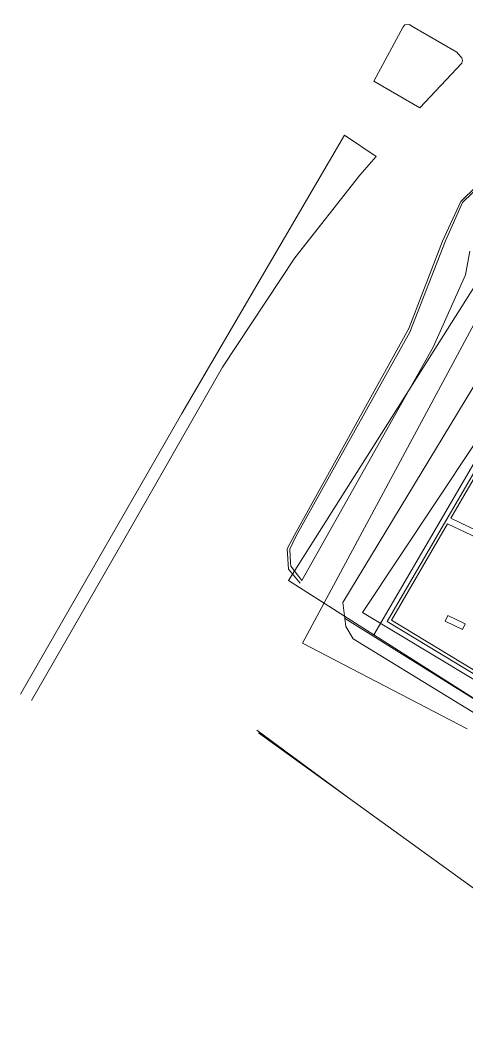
# Model space of a CAD drawing. Header units: metres. Extents: x 7511787 to 7511891, y 4693238 to 4693336.
# Drawn here: x 7511787.4 to 7511822.2, y 4693237.8 to 4693317.4 of the extents above; entities that cross this region are included whole.
import ezdxf

# ---------------------------------------------------------------- set-up
doc = ezdxf.new("R2010")
doc.units = ezdxf.units.M
for name, color, linetype, lineweight in [('asfalt', 252, 'Continuous', 0), ('bodrumi', 5, 'Continuous', 0), ('e3', 212, 'Continuous', 0), ('muri', 44, 'Continuous', 0), ('parcela', 7, 'Continuous', 0), ('shtyllat', 1, 'Continuous', 0)]:
    doc.layers.add(name, color=color, linetype=linetype, lineweight=lineweight)
for name, color, linetype, lineweight, true_color in [('rrethoj', 7, 'Continuous', 0, 0x00661a), ('trapazani nivel', 7, 'Continuous', 0, 0xa80f02), ('trotuar', 7, 'Continuous', 0, 0x6de98a)]:
    doc.layers.add(name, color=color, linetype=linetype, lineweight=lineweight, true_color=true_color)

msp = doc.modelspace()

# ---------------------------------------------------------------- linework, layer by layer
at = {"layer": 'asfalt', "elevation": 625.938, "flags": 128}
msp.add_lwpolyline([(7511795.107, 4693276.287), (7511788.237, 4693264.343)], dxfattribs=at)
at = {"layer": 'asfalt'}
for points in [[(7511808.787, 4693277.289, 625.845), (7511817.691, 4693293.371, 625.932), (7511820.303, 4693300.202, 625.91), (7511821.74, 4693303.288, 625.887), (7511826.488, 4693307.928, 625.919), (7511832.053, 4693312.392, 625.959), (7511837.196, 4693315.645, 625.918), (7511840.099, 4693316.94, 625.909), (7511843.205, 4693317.426, 625.868), (7511850.823, 4693316.948, 625.831), (7511857.907, 4693314.196, 625.819), (7511874.672, 4693305.54, 625.817), (7511884.37, 4693300.836, 625.786)], [(7511821.831, 4693314.095, 626.053), (7511821.863, 4693314.284, 626.025), (7511821.809, 4693314.512, 626.054), (7511821.53, 4693314.825, 626.042), (7511821.43, 4693314.942, 626.048), (7511817.93, 4693316.975, 626.033), (7511817.74, 4693317.111, 626.029), (7511817.383, 4693317.084, 626.029), (7511817.244, 4693316.921, 626.029), (7511814.965, 4693312.677, 626.03), (7511818.554, 4693310.611, 626.021), (7511821.831, 4693314.095, 626.053)], [(7511787.377, 4693264.838, 625.751), (7511799.982, 4693286.751, 625.938), (7511812.667, 4693308.466, 626.008)], [(7511815.127, 4693306.806, 626.025), (7511812.667, 4693308.466, 626.008)], [(7511815.127, 4693306.806, 626.025), (7511813.855, 4693305.353, 626.043), (7511808.786, 4693298.891, 626.038), (7511803.151, 4693290.368, 625.976), (7511795.107, 4693276.287, 625.87)], [(7511809.213, 4693273.496, 625.827), (7511808.292, 4693274.597, 625.851), (7511808.199, 4693276.187, 625.848), (7511808.787, 4693277.289, 625.845)]]:
    msp.add_polyline3d(points, dxfattribs=at)
at = {"layer": 'bodrumi'}
msp.add_lwpolyline([(7511855.345, 4693246.71), (7511877.719, 4693293.499), (7511839.929, 4693311.57), (7511815.983, 4693270.516)], close=True, dxfattribs=at)
at = {"layer": 'e3'}
for points in [[(7511822.243, 4693262.128, 625.661), (7511809.395, 4693268.823, 625.707), (7511827.442, 4693302.403, 625.879)], [(7511830.512, 4693301.668, 625.839), (7511812.537, 4693271.994, 625.849), (7511812.775, 4693270.103, 625.703), (7511813.341, 4693269.142, 625.734), (7511828.377, 4693259.931, 625.734)]]:
    msp.add_polyline3d(points, dxfattribs=at)
at = {"layer": 'muri', "lineweight": 5}
for points in [[(7511823.723, 4693277.241), (7511820.964, 4693278.56), (7511827.112, 4693289.099)], [(7511826.307, 4693264.565), (7511816.323, 4693270.603), (7511820.711, 4693278.127), (7511823.507, 4693276.79)]]:
    msp.add_lwpolyline(points, dxfattribs=at)
at = {"layer": 'muri', "elevation": 625.806, "flags": 128}
msp.add_lwpolyline([(7511845.976, 4693250.258), (7511841.823, 4693252.517), (7511837.292, 4693255.398), (7511812.656, 4693270.762)], dxfattribs=at)
at = {"layer": 'parcela', "flags": 128}
for points in [[(7511839.64, 4693311.774), (7511814.966, 4693269.473), (7511808.304, 4693273.712), (7511819.588, 4693291.563), (7511833.949, 4693314.281), (7511839.64, 4693311.774)], [(7511814.966, 4693269.473), (7511839.64, 4693311.774), (7511841.452, 4693310.975), (7511873.052, 4693297.055), (7511878.341, 4693294.453), (7511872.939, 4693283.093), (7511869.394, 4693275.64), (7511867.394, 4693271.28), (7511855.089, 4693245.348), (7511843.413, 4693251.372), (7511814.966, 4693269.473)]]:
    msp.add_lwpolyline(points, dxfattribs=at)
at = {"layer": 'rrethoj', "elevation": 625.806, "flags": 128}
msp.add_lwpolyline([(7511805.963, 4693261.812), (7511812.978, 4693256.74), (7511827.24, 4693246.428), (7511828.381, 4693245.525), (7511830.495, 4693243.481), (7511832.286, 4693240.996), (7511832.979, 4693238.514), (7511833.974, 4693237.791), (7511845.976, 4693250.258)], dxfattribs=at)
at = {"layer": 'rrethoj'}
msp.add_polyline3d([(7511805.833, 4693262.024, 625.67), (7511812.978, 4693256.74, 625.756), (7511827.24, 4693246.428, 625.712), (7511828.381, 4693245.525, 625.711), (7511830.495, 4693243.481, 625.716), (7511832.286, 4693240.996, 625.744), (7511832.979, 4693238.514, 625.731), (7511833.803, 4693237.791, 625.794), (7511845.976, 4693250.258, 626.169), (7511841.785, 4693252.513, 625.822), (7511837.292, 4693255.398, 625.806), (7511812.656, 4693270.762, 625.747)], dxfattribs=at)
at = {"layer": 'shtyllat', "lineweight": 5}
for points in [[(7511877.719, 4693293.499), (7511839.929, 4693311.57), (7511815.983, 4693270.516), (7511855.345, 4693246.71)], [(7511821.866, 4693269.882), (7511822.082, 4693270.333), (7511820.729, 4693270.98), (7511820.513, 4693270.529)]]:
    msp.add_lwpolyline(points, close=True, dxfattribs=at)
at = {"layer": 'trapazani nivel', "elevation": 617.35, "flags": 128}
msp.add_lwpolyline([(7511846.096, 4693250.97), (7511855.507, 4693245.67), (7511856.677, 4693245.488), (7511857.787, 4693246.395), (7511862.858, 4693257.01), (7511865.693, 4693262.611), (7511880.505, 4693293.735), (7511863.02, 4693300.977), (7511857.61, 4693303.865), (7511839.929, 4693311.57), (7511825.613, 4693288.579), (7511814.072, 4693271.215), (7511828.116, 4693262.762)], close=True, dxfattribs=at)
at = {"layer": 'trotuar'}
for points in [[(7511826.662, 4693307.855, 625.925), (7511821.878, 4693303.204, 625.949), (7511820.545, 4693300.225, 625.932), (7511817.77, 4693293.093, 625.997), (7511808.875, 4693277.151, 625.902), (7511808.389, 4693276.154, 625.865), (7511808.44, 4693275.077, 625.859), (7511808.479, 4693274.825, 625.861), (7511809.331, 4693273.711, 625.869)], [(7511809.331, 4693273.711, 625.869), (7511819.577, 4693291.923, 625.996), (7511822.12, 4693297.565, 625.984), (7511822.441, 4693299.413, 626.004)]]:
    msp.add_polyline3d(points, dxfattribs=at)

doc.saveas('drawing.dxf')
